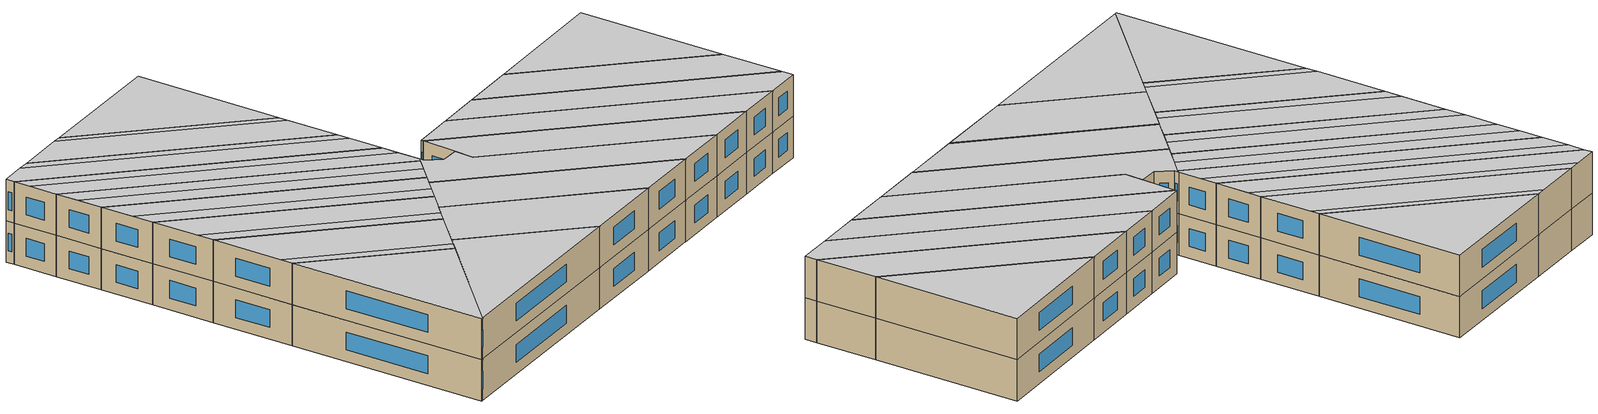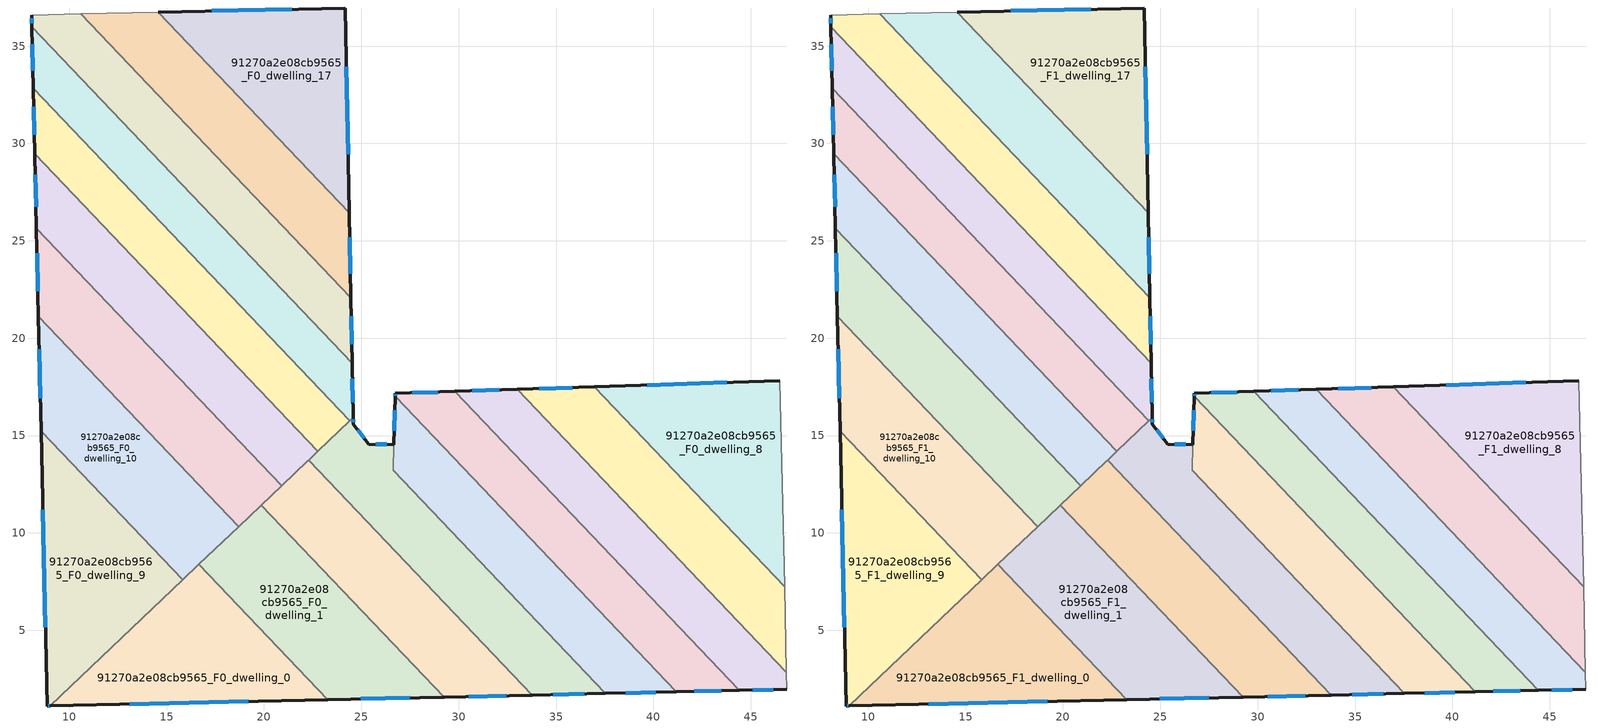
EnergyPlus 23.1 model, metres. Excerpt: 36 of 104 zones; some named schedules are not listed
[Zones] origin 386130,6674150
91270a2e08cb9565_F0_dwelling_0
 floor ground (EU_floor_Construction): 16.66,8.39 23.28,1.44 9.03,1.12 z0
 wall outside (EU_wall_Construction): 9.03,1.12 23.28,1.44 z0:3
 wall to 91270a2e08cb9565_F0_dwelling_1 (EU_wall_Construction): 23.28,1.44 16.66,8.39 z0:3
 wall to 91270a2e08cb9565_F0_dwelling_9 (EU_wall_Construction): 15.82,7.59 9.03,1.12 z0:3
 wall to 91270a2e08cb9565_F0_dwelling_10 (EU_wall_Construction): 16.66,8.39 15.82,7.59 z0:3
 window (EU_Window_Construction): 13.1,1.21 19.21,1.35 z0.86:2.14
91270a2e08cb9565_F0_dwelling_1
 floor ground (EU_floor_Construction): 19.86,11.43 29.25,1.57 29.18,1.57 23.28,1.44 16.66,8.39 19.83,11.4 z0
 wall outside (EU_wall_Construction): 23.28,1.44 29.18,1.57 29.25,1.57 z0:3
 wall to 91270a2e08cb9565_F0_dwelling_2 (EU_wall_Construction): 29.25,1.57 19.86,11.43 z0:3
 wall to 91270a2e08cb9565_F0_dwelling_10 (EU_wall_Construction): 18.7,10.33 16.66,8.39 z0:3
 wall to 91270a2e08cb9565_F0_dwelling_11 (EU_wall_Construction): 19.86,11.43 19.83,11.4 18.7,10.33 z0:3
 window (EU_Window_Construction): 24.96,1.47 27.49,1.53 z0.86:2.14
91270a2e08cb9565_F0_dwelling_10
 floor ground (EU_floor_Construction): 8.42,21.13 18.7,10.33 15.82,7.59 8.55,15.23 z0
 wall outside (EU_wall_Construction): 8.42,21.13 8.55,15.23 z0:3
 wall to 91270a2e08cb9565_F0_dwelling_11 (EU_wall_Construction): 18.7,10.33 8.42,21.13 z0:3
 wall to 91270a2e08cb9565_F0_dwelling_9 (EU_wall_Construction): 8.55,15.23 15.82,7.59 z0:3
 window (EU_Window_Construction): 8.46,19.44 8.52,16.91 z0.86:2.14
91270a2e08cb9565_F0_dwelling_11
 floor ground (EU_floor_Construction): 8.32,25.66 20.91,12.43 18.7,10.33 8.42,21.13 z0
 wall outside (EU_wall_Construction): 8.32,25.66 8.42,21.13 z0:3
 wall to 91270a2e08cb9565_F0_dwelling_12 (EU_wall_Construction): 20.91,12.43 8.32,25.66 z0:3
 wall to 91270a2e08cb9565_F0_dwelling_2 (EU_wall_Construction): 19.86,11.43 20.91,12.43 z0:3
 window (EU_Window_Construction): 8.35,24.36 8.39,22.42 z0.86:2.14
91270a2e08cb9565_F0_dwelling_12
 floor ground (EU_floor_Construction): 8.23,29.48 22.77,14.2 20.91,12.43 8.32,25.66 z0
 wall outside (EU_wall_Construction): 8.23,29.48 8.32,25.66 z0:3
 wall to 91270a2e08cb9565_F0_dwelling_13 (EU_wall_Construction): 22.77,14.2 8.23,29.48 z0:3
 wall to 91270a2e08cb9565_F0_dwelling_2 (EU_wall_Construction): 20.91,12.43 22.25,13.71 22.29,13.74 z0:3
 wall to 91270a2e08cb9565_F0_dwelling_3 (EU_wall_Construction): 22.29,13.74 22.77,14.2 z0:3
 window (EU_Window_Construction): 8.26,28.39 8.29,26.75 z0.86:2.14
91270a2e08cb9565_F0_dwelling_13
 floor ground (EU_floor_Construction): 8.16,32.84 24.41,15.76 22.77,14.2 8.23,29.48 z0
 wall outside (EU_wall_Construction): 8.16,32.84 8.23,29.48 z0:3
 wall to 91270a2e08cb9565_F0_dwelling_14 (EU_wall_Construction): 24.41,15.76 8.16,32.84 z0:3
 wall to 91270a2e08cb9565_F0_dwelling_3 (EU_wall_Construction): 22.77,14.2 24.41,15.76 z0:3
 window (EU_Window_Construction): 8.18,31.88 8.21,30.44 z0.86:2.14
91270a2e08cb9565_F0_dwelling_14
 floor ground (EU_floor_Construction): 8.09,35.99 24.53,18.72 24.58,15.92 24.41,15.76 8.16,32.84 z0
 wall outside (EU_wall_Construction): 8.09,35.99 8.16,32.84 / 24.58,15.92 24.53,18.72 z0:3
 wall to 91270a2e08cb9565_F0_dwelling_15 (EU_wall_Construction): 24.53,18.72 8.09,35.99 z0:3
 wall to 91270a2e08cb9565_F0_dwelling_3 (EU_wall_Construction): 24.41,15.76 24.58,15.92 z0:3
 window (EU_Window_Construction): 8.11,35.09 8.14,33.74 / 24.57,16.72 24.54,17.92 z0.86:2.14
91270a2e08cb9565_F0_dwelling_15
 floor ground (EU_floor_Construction): 10.59,36.65 24.46,22.08 24.53,18.72 8.09,35.99 8.07,36.6 z0
 wall outside (EU_wall_Construction): 24.53,18.72 24.46,22.08 / 8.07,36.6 8.09,35.99 z0:3
 wall adiabatic (EU_wall_Construction): 10.59,36.65 8.07,36.6 z0:3
 wall to 91270a2e08cb9565_F0_dwelling_16 (EU_wall_Construction): 24.46,22.08 10.59,36.65 z0:3
 window (EU_Window_Construction): 24.51,19.68 24.48,21.12 / 8.08,36.42 8.08,36.17 z0.86:2.14
91270a2e08cb9565_F0_dwelling_16
 floor ground (EU_floor_Construction): 14.57,36.74 24.38,26.43 24.46,22.08 10.59,36.65 z0
 wall outside (EU_wall_Construction): 24.46,22.08 24.38,26.43 z0:3
 wall to 91270a2e08cb9565_F0_dwelling_17 (EU_wall_Construction): 24.38,26.43 14.57,36.74 z0:3
 wall adiabatic (EU_wall_Construction): 14.57,36.74 10.59,36.65 z0:3
 window (EU_Window_Construction): 24.44,23.32 24.4,25.19 z0.86:2.14
91270a2e08cb9565_F0_dwelling_17
 floor ground (EU_floor_Construction): 24.18,36.96 24.38,26.43 14.57,36.74 z0
 wall outside (EU_wall_Construction): 24.38,26.43 24.18,36.96 14.57,36.74 z0:3
 window (EU_Window_Construction): 24.32,29.44 24.23,33.95 / 21.43,36.9 17.31,36.8 z0.86:2.14
91270a2e08cb9565_F0_dwelling_2
 floor ground (EU_floor_Construction): 22.29,13.74 33.78,1.67 33.71,1.67 29.25,1.57 19.86,11.43 22.25,13.71 z0
 wall outside (EU_wall_Construction): 29.25,1.57 33.71,1.67 33.78,1.67 z0:3
 wall to 91270a2e08cb9565_F0_dwelling_3 (EU_wall_Construction): 33.78,1.67 22.29,13.74 z0:3
 window (EU_Window_Construction): 30.52,1.6 32.43,1.64 z0.86:2.14
91270a2e08cb9565_F0_dwelling_3
 floor ground (EU_floor_Construction): 26.66,14.54 26.63,13.21 37.53,1.76 33.78,1.67 22.29,13.74 24.58,15.92 24.59,15.58 25.37,14.57 z0
 wall outside (EU_wall_Construction): 26.66,14.54 25.37,14.57 24.59,15.58 24.58,15.92 / 33.78,1.67 37.53,1.76 z0:3
 wall to 91270a2e08cb9565_F0_dwelling_4 (EU_wall_Construction): 37.53,1.76 26.63,13.21 26.66,14.54 z0:3
 window (EU_Window_Construction): 24.59,15.68 24.58,15.83 / 25.15,14.86 24.81,15.29 / 26.29,14.55 25.74,14.56 / 34.85,1.7 36.46,1.73 z0.86:2.14
91270a2e08cb9565_F0_dwelling_4
 floor ground (EU_floor_Construction): 26.73,17.01 41.17,1.84 37.53,1.76 26.63,13.21 z0
 wall outside (EU_wall_Construction): 37.53,1.76 41.17,1.84 / 26.73,17.01 26.66,14.54 z0:3
 wall to 91270a2e08cb9565_F0_dwelling_5 (EU_wall_Construction): 41.17,1.84 26.73,17.01 z0:3
 window (EU_Window_Construction): 38.57,1.78 40.13,1.82 / 26.71,16.3 26.68,15.24 z0.86:2.14
91270a2e08cb9565_F0_dwelling_5
 floor ground (EU_floor_Construction): 29.78,17.27 44.4,1.91 41.17,1.84 26.73,17.01 26.73,17.17 z0
 wall outside (EU_wall_Construction): 41.17,1.84 44.4,1.91 / 29.78,17.27 26.73,17.17 26.73,17.01 z0:3
 wall to 91270a2e08cb9565_F0_dwelling_6 (EU_wall_Construction): 44.4,1.91 29.78,17.27 z0:3
 window (EU_Window_Construction): 42.09,1.86 43.48,1.89 / 26.73,17.12 26.73,17.05 / 28.91,17.24 27.61,17.19 z0.86:2.14
91270a2e08cb9565_F0_dwelling_6
 floor ground (EU_floor_Construction): 33,17.37 46.83,2.84 46.85,1.97 44.4,1.91 29.78,17.27 z0
 wall outside (EU_wall_Construction): 44.4,1.91 46.85,1.97 / 33,17.37 29.78,17.27 z0:3
 wall to 91270a2e08cb9565_F0_dwelling_7 (EU_wall_Construction): 46.83,2.84 33,17.37 z0:3
 wall adiabatic (EU_wall_Construction): 46.85,1.97 46.83,2.84 z0:3
 window (EU_Window_Construction): 45.1,1.93 46.15,1.95 / 32.08,17.34 30.7,17.3 z0.86:2.14
91270a2e08cb9565_F0_dwelling_7
 floor ground (EU_floor_Construction): 36.95,17.5 46.73,7.23 46.83,2.84 33,17.37 z0
 wall outside (EU_wall_Construction): 36.95,17.5 33,17.37 z0:3
 wall to 91270a2e08cb9565_F0_dwelling_8 (EU_wall_Construction): 46.73,7.23 36.95,17.5 z0:3
 wall adiabatic (EU_wall_Construction): 46.83,2.84 46.73,7.23 z0:3
 window (EU_Window_Construction): 35.82,17.47 34.13,17.41 z0.86:2.14
91270a2e08cb9565_F0_dwelling_8
 floor ground (EU_floor_Construction): 46.49,17.82 46.73,7.23 36.95,17.5 z0
 wall outside (EU_wall_Construction): 46.49,17.82 36.95,17.5 z0:3
 wall adiabatic (EU_wall_Construction): 46.73,7.23 46.49,17.82 z0:3
 window (EU_Window_Construction): 43.77,17.73 39.68,17.59 z0.86:2.14
91270a2e08cb9565_F0_dwelling_9
 floor ground (EU_floor_Construction): 8.55,15.23 15.82,7.59 9.03,1.12 8.87,1.11 z0
 wall outside (EU_wall_Construction): 8.55,15.23 8.87,1.11 9.03,1.12 z0:3
 window (EU_Window_Construction): 8.92,1.11 8.98,1.12 / 8.64,11.19 8.78,5.15 z0.86:2.14
91270a2e08cb9565_F1_dwelling_0
 floor to 91270a2e08cb9565_F0_dwelling_0 (EU_floor_Construction): 16.66,8.39 23.28,1.44 9.03,1.12 z3
 wall outside (EU_wall_Construction): 9.03,1.12 23.28,1.44 z3:6
 wall to 91270a2e08cb9565_F1_dwelling_1 (EU_wall_Construction): 23.28,1.44 16.66,8.39 z3:6
 wall to 91270a2e08cb9565_F1_dwelling_9 (EU_wall_Construction): 15.82,7.59 9.03,1.12 z3:6
 wall to 91270a2e08cb9565_F1_dwelling_10 (EU_wall_Construction): 16.66,8.39 15.82,7.59 z3:6
 window (EU_Window_Construction): 13.1,1.21 19.21,1.35 z3.86:5.14
 ceiling to 91270a2e08cb9565_F2_dwelling_0 (EU_floor_Construction): 23.28,1.44 16.66,8.39 9.03,1.12 z6
91270a2e08cb9565_F1_dwelling_1
 floor to 91270a2e08cb9565_F0_dwelling_1 (EU_floor_Construction): 19.86,11.43 29.25,1.57 29.18,1.57 23.28,1.44 16.66,8.39 19.83,11.4 z3
 wall outside (EU_wall_Construction): 23.28,1.44 29.18,1.57 29.25,1.57 z3:6
 wall to 91270a2e08cb9565_F1_dwelling_2 (EU_wall_Construction): 29.25,1.57 19.86,11.43 z3:6
 wall to 91270a2e08cb9565_F1_dwelling_10 (EU_wall_Construction): 18.7,10.33 16.66,8.39 z3:6
 wall to 91270a2e08cb9565_F1_dwelling_11 (EU_wall_Construction): 19.86,11.43 19.83,11.4 18.7,10.33 z3:6
 window (EU_Window_Construction): 24.96,1.47 27.49,1.53 z3.86:5.14
 ceiling to 91270a2e08cb9565_F2_dwelling_1 (EU_floor_Construction): 29.18,1.57 19.83,11.4 16.66,8.39 23.28,1.44 z6
 ceiling to 91270a2e08cb9565_F2_dwelling_2 (EU_floor_Construction): 29.25,1.57 19.86,11.43 19.83,11.4 29.18,1.57 z6
91270a2e08cb9565_F1_dwelling_10
 floor to 91270a2e08cb9565_F0_dwelling_10 (EU_floor_Construction): 8.42,21.13 18.7,10.33 15.82,7.59 8.55,15.23 z3
 wall outside (EU_wall_Construction): 8.42,21.13 8.55,15.23 z3:6
 wall to 91270a2e08cb9565_F1_dwelling_11 (EU_wall_Construction): 18.7,10.33 8.42,21.13 z3:6
 wall to 91270a2e08cb9565_F1_dwelling_9 (EU_wall_Construction): 8.55,15.23 15.82,7.59 z3:6
 window (EU_Window_Construction): 8.46,19.44 8.52,16.91 z3.86:5.14
 ceiling to 91270a2e08cb9565_F2_dwelling_10 (EU_floor_Construction): 18.7,10.33 8.42,21.13 8.53,16.09 16.24,7.99 z6
 ceiling to 91270a2e08cb9565_F2_dwelling_9 (EU_floor_Construction): 16.24,7.99 8.53,16.09 8.55,15.23 15.82,7.59 z6
91270a2e08cb9565_F1_dwelling_11
 floor to 91270a2e08cb9565_F0_dwelling_11 (EU_floor_Construction): 8.32,25.66 20.91,12.43 18.7,10.33 8.42,21.13 z3
 wall outside (EU_wall_Construction): 8.32,25.66 8.42,21.13 z3:6
 wall to 91270a2e08cb9565_F1_dwelling_12 (EU_wall_Construction): 20.91,12.43 8.32,25.66 z3:6
 wall to 91270a2e08cb9565_F1_dwelling_2 (EU_wall_Construction): 19.86,11.43 20.91,12.43 z3:6
 window (EU_Window_Construction): 8.35,24.36 8.39,22.42 z3.86:5.14
 ceiling to 91270a2e08cb9565_F2_dwelling_11 (EU_floor_Construction): 20.91,12.43 8.32,25.66 8.39,22.35 19.3,10.89 z6
 ceiling to 91270a2e08cb9565_F2_dwelling_10 (EU_floor_Construction): 19.3,10.89 8.39,22.35 8.42,21.13 18.7,10.33 z6
91270a2e08cb9565_F1_dwelling_12
 floor to 91270a2e08cb9565_F0_dwelling_12 (EU_floor_Construction): 8.23,29.48 22.77,14.2 20.91,12.43 8.32,25.66 z3
 wall outside (EU_wall_Construction): 8.23,29.48 8.32,25.66 z3:6
 wall to 91270a2e08cb9565_F1_dwelling_13 (EU_wall_Construction): 22.77,14.2 8.23,29.48 z3:6
 wall to 91270a2e08cb9565_F1_dwelling_2 (EU_wall_Construction): 20.91,12.43 22.25,13.71 22.29,13.74 z3:6
 wall to 91270a2e08cb9565_F1_dwelling_3 (EU_wall_Construction): 22.29,13.74 22.77,14.2 z3:6
 window (EU_Window_Construction): 8.26,28.39 8.29,26.75 z3.86:5.14
 ceiling adiabatic (EU_roof_Construction): 22.77,14.2 8.23,29.48 8.29,27.16 21.64,13.12 z6
 ceiling to 91270a2e08cb9565_F2_dwelling_11 (EU_floor_Construction): 21.64,13.12 8.29,27.16 8.32,25.66 20.91,12.43 z6
91270a2e08cb9565_F1_dwelling_13
 floor to 91270a2e08cb9565_F0_dwelling_13 (EU_floor_Construction): 8.16,32.84 24.41,15.76 22.77,14.2 8.23,29.48 z3
 wall outside (EU_wall_Construction): 8.16,32.84 8.23,29.48 z3:6
 wall to 91270a2e08cb9565_F1_dwelling_14 (EU_wall_Construction): 24.41,15.76 8.16,32.84 z3:6
 wall to 91270a2e08cb9565_F1_dwelling_3 (EU_wall_Construction): 22.77,14.2 24.41,15.76 z3:6
 window (EU_Window_Construction): 8.18,31.88 8.21,30.44 z3.86:5.14
 ceiling to 91270a2e08cb9565_F2_dwelling_13 (EU_floor_Construction): 24.41,15.76 8.16,32.84 8.19,31.21 23.61,15 z6
 ceiling to 91270a2e08cb9565_F2_dwelling_12 (EU_floor_Construction): 23.61,15 8.19,31.21 8.23,29.48 22.77,14.2 z6
91270a2e08cb9565_F1_dwelling_14
 floor to 91270a2e08cb9565_F0_dwelling_14 (EU_floor_Construction): 8.09,35.99 24.53,18.72 24.58,15.92 24.41,15.76 8.16,32.84 z3
 wall outside (EU_wall_Construction): 8.09,35.99 8.16,32.84 / 24.58,15.92 24.53,18.72 z3:6
 wall to 91270a2e08cb9565_F1_dwelling_15 (EU_wall_Construction): 24.53,18.72 8.09,35.99 z3:6
 wall to 91270a2e08cb9565_F1_dwelling_3 (EU_wall_Construction): 24.41,15.76 24.58,15.92 z3:6
 window (EU_Window_Construction): 8.11,35.09 8.14,33.74 / 24.57,16.72 24.54,17.92 z3.86:5.14
 ceiling to 91270a2e08cb9565_F2_dwelling_14 (EU_floor_Construction): 24.55,17.54 24.53,18.72 8.09,35.99 8.11,34.81 z6
 ceiling to 91270a2e08cb9565_F2_dwelling_13 (EU_floor_Construction): 24.58,15.92 24.55,17.54 8.11,34.81 8.16,32.84 24.41,15.76 z6
91270a2e08cb9565_F1_dwelling_15
 floor to 91270a2e08cb9565_F0_dwelling_15 (EU_floor_Construction): 10.59,36.65 24.46,22.08 24.53,18.72 8.09,35.99 8.07,36.6 z3
 wall outside (EU_wall_Construction): 24.53,18.72 24.46,22.08 / 8.07,36.6 8.09,35.99 z3:6
 wall adiabatic (EU_wall_Construction): 10.59,36.65 8.07,36.6 z3:6
 wall to 91270a2e08cb9565_F1_dwelling_16 (EU_wall_Construction): 24.46,22.08 10.59,36.65 z3:6
 window (EU_Window_Construction): 24.51,19.68 24.48,21.12 / 8.08,36.42 8.08,36.17 z3.86:5.14
 ceiling to 91270a2e08cb9565_F2_dwelling_14 (EU_floor_Construction): 24.53,18.72 24.48,21.17 9.76,36.63 8.07,36.6 8.09,35.99 z6
 ceiling to 91270a2e08cb9565_F2_dwelling_15 (EU_floor_Construction): 24.48,21.17 24.46,22.08 10.59,36.65 9.76,36.63 z6
91270a2e08cb9565_F1_dwelling_16
 floor to 91270a2e08cb9565_F0_dwelling_16 (EU_floor_Construction): 14.57,36.74 24.38,26.43 24.46,22.08 10.59,36.65 z3
 wall outside (EU_wall_Construction): 24.46,22.08 24.38,26.43 z3:6
 wall to 91270a2e08cb9565_F1_dwelling_17 (EU_wall_Construction): 24.38,26.43 14.57,36.74 z3:6
 wall adiabatic (EU_wall_Construction): 14.57,36.74 10.59,36.65 z3:6
 window (EU_Window_Construction): 24.44,23.32 24.4,25.19 z3.86:5.14
 ceiling to 91270a2e08cb9565_F2_dwelling_16 (EU_floor_Construction): 24.39,25.8 24.38,26.43 14.57,36.74 13.99,36.73 z6
 ceiling to 91270a2e08cb9565_F2_dwelling_15 (EU_floor_Construction): 24.46,22.08 24.39,25.8 13.99,36.73 10.59,36.65 z6
91270a2e08cb9565_F1_dwelling_17
 floor to 91270a2e08cb9565_F0_dwelling_17 (EU_floor_Construction): 24.18,36.96 24.38,26.43 14.57,36.74 z3
 wall outside (EU_wall_Construction): 24.38,26.43 24.18,36.96 14.57,36.74 z3:6
 window (EU_Window_Construction): 24.32,29.44 24.23,33.95 / 21.43,36.9 17.31,36.8 z3.86:5.14
 ceiling to 91270a2e08cb9565_F2_dwelling_16 (EU_floor_Construction): 24.38,26.43 24.18,36.96 14.57,36.74 z6
91270a2e08cb9565_F1_dwelling_2
 floor to 91270a2e08cb9565_F0_dwelling_2 (EU_floor_Construction): 22.29,13.74 33.78,1.67 33.71,1.67 29.25,1.57 19.86,11.43 22.25,13.71 z3
 wall outside (EU_wall_Construction): 29.25,1.57 33.71,1.67 33.78,1.67 z3:6
 wall to 91270a2e08cb9565_F1_dwelling_3 (EU_wall_Construction): 33.78,1.67 22.29,13.74 z3:6
 window (EU_Window_Construction): 30.52,1.6 32.43,1.64 z3.86:5.14
 ceiling to 91270a2e08cb9565_F2_dwelling_2 (EU_floor_Construction): 33.71,1.67 22.25,13.71 19.86,11.43 29.25,1.57 z6
 ceiling to 91270a2e08cb9565_F2_dwelling_3 (EU_floor_Construction): 33.78,1.67 22.29,13.74 22.25,13.71 33.71,1.67 z6
91270a2e08cb9565_F1_dwelling_3
 floor to 91270a2e08cb9565_F0_dwelling_3 (EU_floor_Construction): 26.66,14.54 26.63,13.21 37.53,1.76 33.78,1.67 22.29,13.74 24.58,15.92 24.59,15.58 25.37,14.57 z3
 wall outside (EU_wall_Construction): 26.66,14.54 25.37,14.57 24.59,15.58 24.58,15.92 / 33.78,1.67 37.53,1.76 z3:6
 wall to 91270a2e08cb9565_F1_dwelling_4 (EU_wall_Construction): 37.53,1.76 26.63,13.21 26.66,14.54 z3:6
 window (EU_Window_Construction): 24.59,15.68 24.58,15.83 / 25.15,14.86 24.81,15.29 / 26.29,14.55 25.74,14.56 / 34.85,1.7 36.46,1.73 z3.86:5.14
 ceiling to 91270a2e08cb9565_F2_dwelling_3 (EU_floor_Construction): 37.53,1.76 26.63,13.21 26.66,14.54 25.37,14.57 24.59,15.58 24.58,15.92 22.29,13.74 33.78,1.67 z6
91270a2e08cb9565_F1_dwelling_4
 floor to 91270a2e08cb9565_F0_dwelling_4 (EU_floor_Construction): 26.73,17.01 41.17,1.84 37.53,1.76 26.63,13.21 z3
 wall outside (EU_wall_Construction): 37.53,1.76 41.17,1.84 / 26.73,17.01 26.66,14.54 z3:6
 wall to 91270a2e08cb9565_F1_dwelling_5 (EU_wall_Construction): 41.17,1.84 26.73,17.01 z3:6
 window (EU_Window_Construction): 38.57,1.78 40.13,1.82 / 26.71,16.3 26.68,15.24 z3.86:5.14
 ceiling to 91270a2e08cb9565_F2_dwelling_4 (EU_floor_Construction): 41.17,1.84 26.73,17.01 26.63,13.21 37.53,1.76 z6
91270a2e08cb9565_F1_dwelling_5
 floor to 91270a2e08cb9565_F0_dwelling_5 (EU_floor_Construction): 29.78,17.27 44.4,1.91 41.17,1.84 26.73,17.01 26.73,17.17 z3
 wall outside (EU_wall_Construction): 41.17,1.84 44.4,1.91 / 29.78,17.27 26.73,17.17 26.73,17.01 z3:6
 wall to 91270a2e08cb9565_F1_dwelling_6 (EU_wall_Construction): 44.4,1.91 29.78,17.27 z3:6
 window (EU_Window_Construction): 42.09,1.86 43.48,1.89 / 26.73,17.12 26.73,17.05 / 28.91,17.24 27.61,17.19 z3.86:5.14
 ceiling to 91270a2e08cb9565_F2_dwelling_5 (EU_floor_Construction): 44.4,1.91 29.78,17.27 26.73,17.17 26.73,17.01 41.17,1.84 z6
91270a2e08cb9565_F1_dwelling_6
 floor to 91270a2e08cb9565_F0_dwelling_6 (EU_floor_Construction): 33,17.37 46.83,2.84 46.85,1.97 44.4,1.91 29.78,17.27 z3
 wall outside (EU_wall_Construction): 44.4,1.91 46.85,1.97 / 33,17.37 29.78,17.27 z3:6
 wall to 91270a2e08cb9565_F1_dwelling_7 (EU_wall_Construction): 46.83,2.84 33,17.37 z3:6
 wall adiabatic (EU_wall_Construction): 46.85,1.97 46.83,2.84 z3:6
 window (EU_Window_Construction): 45.1,1.93 46.15,1.95 / 32.08,17.34 30.7,17.3 z3.86:5.14
 ceiling to 91270a2e08cb9565_F2_dwelling_6 (EU_floor_Construction): 46.85,1.97 46.83,2.84 33,17.37 29.78,17.27 44.4,1.91 z6
91270a2e08cb9565_F1_dwelling_7
 floor to 91270a2e08cb9565_F0_dwelling_7 (EU_floor_Construction): 36.95,17.5 46.73,7.23 46.83,2.84 33,17.37 z3
 wall outside (EU_wall_Construction): 36.95,17.5 33,17.37 z3:6
 wall to 91270a2e08cb9565_F1_dwelling_8 (EU_wall_Construction): 46.73,7.23 36.95,17.5 z3:6
 wall adiabatic (EU_wall_Construction): 46.83,2.84 46.73,7.23 z3:6
 window (EU_Window_Construction): 35.82,17.47 34.13,17.41 z3.86:5.14
 ceiling to 91270a2e08cb9565_F2_dwelling_7 (EU_floor_Construction): 46.83,2.84 46.73,7.23 36.95,17.5 33,17.37 z6
91270a2e08cb9565_F1_dwelling_8
 floor to 91270a2e08cb9565_F0_dwelling_8 (EU_floor_Construction): 46.49,17.82 46.73,7.23 36.95,17.5 z3
 wall outside (EU_wall_Construction): 46.49,17.82 36.95,17.5 z3:6
 wall adiabatic (EU_wall_Construction): 46.73,7.23 46.49,17.82 z3:6
 window (EU_Window_Construction): 43.77,17.73 39.68,17.59 z3.86:5.14
 ceiling to 91270a2e08cb9565_F2_dwelling_8 (EU_floor_Construction): 46.73,7.23 46.49,17.82 36.95,17.5 z6
91270a2e08cb9565_F1_dwelling_9
 floor to 91270a2e08cb9565_F0_dwelling_9 (EU_floor_Construction): 8.55,15.23 15.82,7.59 9.03,1.12 8.87,1.11 z3
 wall outside (EU_wall_Construction): 8.55,15.23 8.87,1.11 9.03,1.12 z3:6
 window (EU_Window_Construction): 8.92,1.11 8.98,1.12 / 8.64,11.19 8.78,5.15 z3.86:5.14
 ceiling to 91270a2e08cb9565_F2_dwelling_9 (EU_floor_Construction): 15.82,7.59 8.55,15.23 8.87,1.11 9.03,1.12 z6
[Building]
EU S2 Campaign: North Axis=0; Terrain=City; Solar Distribution=FullExterior
[Site:Location]
Helsinki-Vantaa.AP: Latitude=60.317; Longitude=24.963; Time Zone=2; Elevation=54.6
[SizingPeriod:WeatherFileDays]
AnnualSizingPeriod: Begin Month=1; Begin Day of Month=1; End Month=12; End Day of Month=31; Day of Week for Start Day=Monday; Use Weather File Daylight Saving Period=No; Use Weather File Rain and Snow Indicators=No
[MATERIAL]
EU_InternalMass_Material: Roughness=MediumRough; Thickness=0.1; Conductivity=1; Density=1800; Specific Heat=900; Thermal Absorptance=0.9; Solar Absorptance=0.7; Visible Absorptance=0.7
[MATERIAL:NOMASS] Roughness=MediumRough; Thermal Absorptance=0.9; Solar Absorptance=0.7; Visible Absorptance=0.7
Name | Thermal Resistance
EU_wall_NoMass | 1.10183
EU_roof_NoMass; EU_floor_NoMass | 1.70606
[WINDOWMATERIAL:SIMPLEGLAZINGSYSTEM]
EU_Window_SimpleGlazing: UFactor=3.11035; Solar Heat Gain Coefficient=0.8; Visible Transmittance=0.8
[CONSTRUCTION]
EU_wall_Construction: EU_wall_NoMass
EU_roof_Construction: EU_roof_NoMass
EU_floor_Construction: EU_floor_NoMass
EU_Window_Construction: EU_Window_SimpleGlazing
EU_InternalMass_Construction: EU_InternalMass_Material
[ZONE] Type=1; Multiplier=1; Ceiling Height=autocalculate; Floor Area=autocalculate; Part of Total Floor Area=Yes
Name | Volume
91270a2e08cb9565_F0_dwelling_0; 91270a2e08cb9565_F1_dwelling_0 | 151.742
91270a2e08cb9565_F0_dwelling_1; 91270a2e08cb9565_F1_dwelling_1 | 153.727
91270a2e08cb9565_F0_dwelling_10; 91270a2e08cb9565_F1_dwelling_10 | 151.72
91270a2e08cb9565_F0_dwelling_11; 91270a2e08cb9565_F1_dwelling_11 | 151.725
91270a2e08cb9565_F0_dwelling_12; 91270a2e08cb9565_F1_dwelling_12 | 151.731
91270a2e08cb9565_F0_dwelling_13; 91270a2e08cb9565_F1_dwelling_13; 91270a2e08cb9565_F0_dwelling_8; 91270a2e08cb9565_F1_dwelling_8 | 151.748
91270a2e08cb9565_F0_dwelling_14; 91270a2e08cb9565_F1_dwelling_14 | 151.69
91270a2e08cb9565_F0_dwelling_15; 91270a2e08cb9565_F1_dwelling_15 | 151.756
91270a2e08cb9565_F0_dwelling_16; 91270a2e08cb9565_F1_dwelling_16 | 151.71
91270a2e08cb9565_F0_dwelling_17; 91270a2e08cb9565_F1_dwelling_17; 91270a2e08cb9565_F0_dwelling_5; 91270a2e08cb9565_F1_dwelling_5 | 151.723
91270a2e08cb9565_F0_dwelling_2; 91270a2e08cb9565_F1_dwelling_2 | 152.195
91270a2e08cb9565_F0_dwelling_3; 91270a2e08cb9565_F1_dwelling_3 | 152.484
91270a2e08cb9565_F0_dwelling_4; 91270a2e08cb9565_F1_dwelling_4 | 148.509
91270a2e08cb9565_F0_dwelling_6; 91270a2e08cb9565_F1_dwelling_6 | 151.737
91270a2e08cb9565_F0_dwelling_7; 91270a2e08cb9565_F1_dwelling_7 | 151.701
91270a2e08cb9565_F0_dwelling_9; 91270a2e08cb9565_F1_dwelling_9 | 151.734
[INTERNALMASS] Construction=EU_InternalMass_Construction
Name | Zone or ZoneList | Surface Area
91270a2e08cb9565_F0_dwelling_0_EU_InternalMass | 91270a2e08cb9565_F0_dwelling_0 | 50.5805
91270a2e08cb9565_F0_dwelling_1_EU_InternalMass | 91270a2e08cb9565_F0_dwelling_1 | 51.2514
91270a2e08cb9565_F0_dwelling_2_EU_InternalMass | 91270a2e08cb9565_F0_dwelling_2 | 50.7334
91270a2e08cb9565_F0_dwelling_3_EU_InternalMass | 91270a2e08cb9565_F0_dwelling_3 | 50.8176
91270a2e08cb9565_F0_dwelling_4_EU_InternalMass | 91270a2e08cb9565_F0_dwelling_4 | 49.5079
91270a2e08cb9565_F0_dwelling_5_EU_InternalMass | 91270a2e08cb9565_F0_dwelling_5 | 50.5745
91270a2e08cb9565_F0_dwelling_6_EU_InternalMass | 91270a2e08cb9565_F0_dwelling_6 | 50.579
91270a2e08cb9565_F0_dwelling_7_EU_InternalMass | 91270a2e08cb9565_F0_dwelling_7 | 50.5673
91270a2e08cb9565_F0_dwelling_8_EU_InternalMass | 91270a2e08cb9565_F0_dwelling_8 | 50.5824
91270a2e08cb9565_F0_dwelling_9_EU_InternalMass | 91270a2e08cb9565_F0_dwelling_9 | 50.5778
91270a2e08cb9565_F0_dwelling_10_EU_InternalMass | 91270a2e08cb9565_F0_dwelling_10 | 50.5734
91270a2e08cb9565_F0_dwelling_11_EU_InternalMass | 91270a2e08cb9565_F0_dwelling_11 | 50.5746
91270a2e08cb9565_F0_dwelling_12_EU_InternalMass | 91270a2e08cb9565_F0_dwelling_12 | 50.5772
91270a2e08cb9565_F0_dwelling_13_EU_InternalMass | 91270a2e08cb9565_F0_dwelling_13 | 50.5825
91270a2e08cb9565_F0_dwelling_14_EU_InternalMass | 91270a2e08cb9565_F0_dwelling_14 | 50.5636
91270a2e08cb9565_F0_dwelling_15_EU_InternalMass | 91270a2e08cb9565_F0_dwelling_15 | 50.5854
91270a2e08cb9565_F0_dwelling_16_EU_InternalMass | 91270a2e08cb9565_F0_dwelling_16 | 50.5703
91270a2e08cb9565_F0_dwelling_17_EU_InternalMass | 91270a2e08cb9565_F0_dwelling_17 | 50.5743
91270a2e08cb9565_F1_dwelling_0_EU_InternalMass | 91270a2e08cb9565_F1_dwelling_0 | 50.5805
91270a2e08cb9565_F1_dwelling_1_EU_InternalMass | 91270a2e08cb9565_F1_dwelling_1 | 51.2514
91270a2e08cb9565_F1_dwelling_2_EU_InternalMass | 91270a2e08cb9565_F1_dwelling_2 | 50.7334
91270a2e08cb9565_F1_dwelling_3_EU_InternalMass | 91270a2e08cb9565_F1_dwelling_3 | 50.8176
91270a2e08cb9565_F1_dwelling_4_EU_InternalMass | 91270a2e08cb9565_F1_dwelling_4 | 49.5079
91270a2e08cb9565_F1_dwelling_5_EU_InternalMass | 91270a2e08cb9565_F1_dwelling_5 | 50.5745
91270a2e08cb9565_F1_dwelling_6_EU_InternalMass | 91270a2e08cb9565_F1_dwelling_6 | 50.579
91270a2e08cb9565_F1_dwelling_7_EU_InternalMass | 91270a2e08cb9565_F1_dwelling_7 | 50.5673
91270a2e08cb9565_F1_dwelling_8_EU_InternalMass | 91270a2e08cb9565_F1_dwelling_8 | 50.5824
91270a2e08cb9565_F1_dwelling_9_EU_InternalMass | 91270a2e08cb9565_F1_dwelling_9 | 50.5778
91270a2e08cb9565_F1_dwelling_10_EU_InternalMass | 91270a2e08cb9565_F1_dwelling_10 | 50.5734
91270a2e08cb9565_F1_dwelling_11_EU_InternalMass | 91270a2e08cb9565_F1_dwelling_11 | 50.5746
91270a2e08cb9565_F1_dwelling_12_EU_InternalMass | 91270a2e08cb9565_F1_dwelling_12 | 50.5772
91270a2e08cb9565_F1_dwelling_13_EU_InternalMass | 91270a2e08cb9565_F1_dwelling_13 | 50.5825
91270a2e08cb9565_F1_dwelling_14_EU_InternalMass | 91270a2e08cb9565_F1_dwelling_14 | 50.5636
91270a2e08cb9565_F1_dwelling_15_EU_InternalMass | 91270a2e08cb9565_F1_dwelling_15 | 50.5854
91270a2e08cb9565_F1_dwelling_16_EU_InternalMass | 91270a2e08cb9565_F1_dwelling_16 | 50.5703
91270a2e08cb9565_F1_dwelling_17_EU_InternalMass | 91270a2e08cb9565_F1_dwelling_17 | 50.5743
[OTHEREQUIPMENT] Fuel Type=Electricity; Design Level Calculation Method=Watts/Area; Power per Zone Floor Area=1; Fraction Latent=0; Fraction Radiant=0; Fraction Lost=0; Carbon Dioxide Generation Rate=0; EndUse Subcategory=EU_Step8_InternalGains
Name | Zone or ZoneList or Space or SpaceList | Schedule
EU_Step8_InternalGain_91270a2e08cb9565_F0_dwelling_0_f000 | 91270a2e08cb9565_F0_dwelling_0 | EU_Step8_GainSchedule_91270a2e08cb9565_F0_dwelling_0_f000
EU_Step8_InternalGain_91270a2e08cb9565_F0_dwelling_1_f000 | 91270a2e08cb9565_F0_dwelling_1 | EU_Step8_GainSchedule_91270a2e08cb9565_F0_dwelling_1_f000
EU_Step8_InternalGain_91270a2e08cb9565_F0_dwelling_2_f000 | 91270a2e08cb9565_F0_dwelling_2 | EU_Step8_GainSchedule_91270a2e08cb9565_F0_dwelling_2_f000
EU_Step8_InternalGain_91270a2e08cb9565_F0_dwelling_3_f000 | 91270a2e08cb9565_F0_dwelling_3 | EU_Step8_GainSchedule_91270a2e08cb9565_F0_dwelling_3_f000
EU_Step8_InternalGain_91270a2e08cb9565_F0_dwelling_4_f000 | 91270a2e08cb9565_F0_dwelling_4 | EU_Step8_GainSchedule_91270a2e08cb9565_F0_dwelling_4_f000
EU_Step8_InternalGain_91270a2e08cb9565_F0_dwelling_5_f000 | 91270a2e08cb9565_F0_dwelling_5 | EU_Step8_GainSchedule_91270a2e08cb9565_F0_dwelling_5_f000
EU_Step8_InternalGain_91270a2e08cb9565_F0_dwelling_6_f000 | 91270a2e08cb9565_F0_dwelling_6 | EU_Step8_GainSchedule_91270a2e08cb9565_F0_dwelling_6_f000
EU_Step8_InternalGain_91270a2e08cb9565_F0_dwelling_7_f000 | 91270a2e08cb9565_F0_dwelling_7 | EU_Step8_GainSchedule_91270a2e08cb9565_F0_dwelling_7_f000
EU_Step8_InternalGain_91270a2e08cb9565_F0_dwelling_8_f000 | 91270a2e08cb9565_F0_dwelling_8 | EU_Step8_GainSchedule_91270a2e08cb9565_F0_dwelling_8_f000
EU_Step8_InternalGain_91270a2e08cb9565_F0_dwelling_9_f000 | 91270a2e08cb9565_F0_dwelling_9 | EU_Step8_GainSchedule_91270a2e08cb9565_F0_dwelling_9_f000
EU_Step8_InternalGain_91270a2e08cb9565_F0_dwelling_10_f000 | 91270a2e08cb9565_F0_dwelling_10 | EU_Step8_GainSchedule_91270a2e08cb9565_F0_dwelling_10_f000
EU_Step8_InternalGain_91270a2e08cb9565_F0_dwelling_11_f000 | 91270a2e08cb9565_F0_dwelling_11 | EU_Step8_GainSchedule_91270a2e08cb9565_F0_dwelling_11_f000
EU_Step8_InternalGain_91270a2e08cb9565_F0_dwelling_12_f000 | 91270a2e08cb9565_F0_dwelling_12 | EU_Step8_GainSchedule_91270a2e08cb9565_F0_dwelling_12_f000
EU_Step8_InternalGain_91270a2e08cb9565_F0_dwelling_13_f000 | 91270a2e08cb9565_F0_dwelling_13 | EU_Step8_GainSchedule_91270a2e08cb9565_F0_dwelling_13_f000
EU_Step8_InternalGain_91270a2e08cb9565_F0_dwelling_14_f000 | 91270a2e08cb9565_F0_dwelling_14 | EU_Step8_GainSchedule_91270a2e08cb9565_F0_dwelling_14_f000
EU_Step8_InternalGain_91270a2e08cb9565_F0_dwelling_15_f000 | 91270a2e08cb9565_F0_dwelling_15 | EU_Step8_GainSchedule_91270a2e08cb9565_F0_dwelling_15_f000
EU_Step8_InternalGain_91270a2e08cb9565_F0_dwelling_16_f000 | 91270a2e08cb9565_F0_dwelling_16 | EU_Step8_GainSchedule_91270a2e08cb9565_F0_dwelling_16_f000
EU_Step8_InternalGain_91270a2e08cb9565_F0_dwelling_17_f000 | 91270a2e08cb9565_F0_dwelling_17 | EU_Step8_GainSchedule_91270a2e08cb9565_F0_dwelling_17_f000
EU_Step8_InternalGain_91270a2e08cb9565_F1_dwelling_0_f000 | 91270a2e08cb9565_F1_dwelling_0 | EU_Step8_GainSchedule_91270a2e08cb9565_F1_dwelling_0_f000
EU_Step8_InternalGain_91270a2e08cb9565_F1_dwelling_1_f000 | 91270a2e08cb9565_F1_dwelling_1 | EU_Step8_GainSchedule_91270a2e08cb9565_F1_dwelling_1_f000
EU_Step8_InternalGain_91270a2e08cb9565_F1_dwelling_2_f000 | 91270a2e08cb9565_F1_dwelling_2 | EU_Step8_GainSchedule_91270a2e08cb9565_F1_dwelling_2_f000
EU_Step8_InternalGain_91270a2e08cb9565_F1_dwelling_3_f000 | 91270a2e08cb9565_F1_dwelling_3 | EU_Step8_GainSchedule_91270a2e08cb9565_F1_dwelling_3_f000
EU_Step8_InternalGain_91270a2e08cb9565_F1_dwelling_4_f000 | 91270a2e08cb9565_F1_dwelling_4 | EU_Step8_GainSchedule_91270a2e08cb9565_F1_dwelling_4_f000
EU_Step8_InternalGain_91270a2e08cb9565_F1_dwelling_5_f000 | 91270a2e08cb9565_F1_dwelling_5 | EU_Step8_GainSchedule_91270a2e08cb9565_F1_dwelling_5_f000
EU_Step8_InternalGain_91270a2e08cb9565_F1_dwelling_6_f000 | 91270a2e08cb9565_F1_dwelling_6 | EU_Step8_GainSchedule_91270a2e08cb9565_F1_dwelling_6_f000
EU_Step8_InternalGain_91270a2e08cb9565_F1_dwelling_7_f000 | 91270a2e08cb9565_F1_dwelling_7 | EU_Step8_GainSchedule_91270a2e08cb9565_F1_dwelling_7_f000
EU_Step8_InternalGain_91270a2e08cb9565_F1_dwelling_8_f000 | 91270a2e08cb9565_F1_dwelling_8 | EU_Step8_GainSchedule_91270a2e08cb9565_F1_dwelling_8_f000
EU_Step8_InternalGain_91270a2e08cb9565_F1_dwelling_9_f000 | 91270a2e08cb9565_F1_dwelling_9 | EU_Step8_GainSchedule_91270a2e08cb9565_F1_dwelling_9_f000
EU_Step8_InternalGain_91270a2e08cb9565_F1_dwelling_10_f000 | 91270a2e08cb9565_F1_dwelling_10 | EU_Step8_GainSchedule_91270a2e08cb9565_F1_dwelling_10_f000
EU_Step8_InternalGain_91270a2e08cb9565_F1_dwelling_11_f000 | 91270a2e08cb9565_F1_dwelling_11 | EU_Step8_GainSchedule_91270a2e08cb9565_F1_dwelling_11_f000
EU_Step8_InternalGain_91270a2e08cb9565_F1_dwelling_12_f000 | 91270a2e08cb9565_F1_dwelling_12 | EU_Step8_GainSchedule_91270a2e08cb9565_F1_dwelling_12_f000
EU_Step8_InternalGain_91270a2e08cb9565_F1_dwelling_13_f000 | 91270a2e08cb9565_F1_dwelling_13 | EU_Step8_GainSchedule_91270a2e08cb9565_F1_dwelling_13_f000
EU_Step8_InternalGain_91270a2e08cb9565_F1_dwelling_14_f000 | 91270a2e08cb9565_F1_dwelling_14 | EU_Step8_GainSchedule_91270a2e08cb9565_F1_dwelling_14_f000
EU_Step8_InternalGain_91270a2e08cb9565_F1_dwelling_15_f000 | 91270a2e08cb9565_F1_dwelling_15 | EU_Step8_GainSchedule_91270a2e08cb9565_F1_dwelling_15_f000
EU_Step8_InternalGain_91270a2e08cb9565_F1_dwelling_16_f000 | 91270a2e08cb9565_F1_dwelling_16 | EU_Step8_GainSchedule_91270a2e08cb9565_F1_dwelling_16_f000
EU_Step8_InternalGain_91270a2e08cb9565_F1_dwelling_17_f000 | 91270a2e08cb9565_F1_dwelling_17 | EU_Step8_GainSchedule_91270a2e08cb9565_F1_dwelling_17_f000
[ZONEVENTILATION:DESIGNFLOWRATE] Schedule=EU_AlwaysOn; Design Flow Rate Calculation Method=AirChanges/Hour; Air Changes per Hour=0.756316; Ventilation Type=Natural; Fan Pressure Rise=0; Fan Total Efficiency=1; Constant Term Coefficient=1; Temperature Term Coefficient=0; Velocity Term Coefficient=0; Velocity Squared Term Coefficient=0; Minimum Indoor Temperature=-100; Maximum Indoor Temperature=100; Delta Temperature=-100; Minimum Outdoor Temperature=-100; Maximum Outdoor Temperature=100; Maximum Wind Speed=40
Name | Zone or ZoneList or Space or SpaceList
EU_ConstantAir_91270a2e08cb9565_F0_dwelling_0 | 91270a2e08cb9565_F0_dwelling_0
EU_ConstantAir_91270a2e08cb9565_F0_dwelling_1 | 91270a2e08cb9565_F0_dwelling_1
EU_ConstantAir_91270a2e08cb9565_F0_dwelling_2 | 91270a2e08cb9565_F0_dwelling_2
EU_ConstantAir_91270a2e08cb9565_F0_dwelling_3 | 91270a2e08cb9565_F0_dwelling_3
EU_ConstantAir_91270a2e08cb9565_F0_dwelling_4 | 91270a2e08cb9565_F0_dwelling_4
EU_ConstantAir_91270a2e08cb9565_F0_dwelling_5 | 91270a2e08cb9565_F0_dwelling_5
EU_ConstantAir_91270a2e08cb9565_F0_dwelling_6 | 91270a2e08cb9565_F0_dwelling_6
EU_ConstantAir_91270a2e08cb9565_F0_dwelling_7 | 91270a2e08cb9565_F0_dwelling_7
EU_ConstantAir_91270a2e08cb9565_F0_dwelling_8 | 91270a2e08cb9565_F0_dwelling_8
EU_ConstantAir_91270a2e08cb9565_F0_dwelling_9 | 91270a2e08cb9565_F0_dwelling_9
EU_ConstantAir_91270a2e08cb9565_F0_dwelling_10 | 91270a2e08cb9565_F0_dwelling_10
EU_ConstantAir_91270a2e08cb9565_F0_dwelling_11 | 91270a2e08cb9565_F0_dwelling_11
EU_ConstantAir_91270a2e08cb9565_F0_dwelling_12 | 91270a2e08cb9565_F0_dwelling_12
EU_ConstantAir_91270a2e08cb9565_F0_dwelling_13 | 91270a2e08cb9565_F0_dwelling_13
EU_ConstantAir_91270a2e08cb9565_F0_dwelling_14 | 91270a2e08cb9565_F0_dwelling_14
EU_ConstantAir_91270a2e08cb9565_F0_dwelling_15 | 91270a2e08cb9565_F0_dwelling_15
EU_ConstantAir_91270a2e08cb9565_F0_dwelling_16 | 91270a2e08cb9565_F0_dwelling_16
EU_ConstantAir_91270a2e08cb9565_F0_dwelling_17 | 91270a2e08cb9565_F0_dwelling_17
EU_ConstantAir_91270a2e08cb9565_F1_dwelling_0 | 91270a2e08cb9565_F1_dwelling_0
EU_ConstantAir_91270a2e08cb9565_F1_dwelling_1 | 91270a2e08cb9565_F1_dwelling_1
EU_ConstantAir_91270a2e08cb9565_F1_dwelling_2 | 91270a2e08cb9565_F1_dwelling_2
EU_ConstantAir_91270a2e08cb9565_F1_dwelling_3 | 91270a2e08cb9565_F1_dwelling_3
EU_ConstantAir_91270a2e08cb9565_F1_dwelling_4 | 91270a2e08cb9565_F1_dwelling_4
EU_ConstantAir_91270a2e08cb9565_F1_dwelling_5 | 91270a2e08cb9565_F1_dwelling_5
EU_ConstantAir_91270a2e08cb9565_F1_dwelling_6 | 91270a2e08cb9565_F1_dwelling_6
EU_ConstantAir_91270a2e08cb9565_F1_dwelling_7 | 91270a2e08cb9565_F1_dwelling_7
EU_ConstantAir_91270a2e08cb9565_F1_dwelling_8 | 91270a2e08cb9565_F1_dwelling_8
EU_ConstantAir_91270a2e08cb9565_F1_dwelling_9 | 91270a2e08cb9565_F1_dwelling_9
EU_ConstantAir_91270a2e08cb9565_F1_dwelling_10 | 91270a2e08cb9565_F1_dwelling_10
EU_ConstantAir_91270a2e08cb9565_F1_dwelling_11 | 91270a2e08cb9565_F1_dwelling_11
EU_ConstantAir_91270a2e08cb9565_F1_dwelling_12 | 91270a2e08cb9565_F1_dwelling_12
EU_ConstantAir_91270a2e08cb9565_F1_dwelling_13 | 91270a2e08cb9565_F1_dwelling_13
EU_ConstantAir_91270a2e08cb9565_F1_dwelling_14 | 91270a2e08cb9565_F1_dwelling_14
EU_ConstantAir_91270a2e08cb9565_F1_dwelling_15 | 91270a2e08cb9565_F1_dwelling_15
EU_ConstantAir_91270a2e08cb9565_F1_dwelling_16 | 91270a2e08cb9565_F1_dwelling_16
EU_ConstantAir_91270a2e08cb9565_F1_dwelling_17 | 91270a2e08cb9565_F1_dwelling_17
[HVACTEMPLATE:ZONE:IDEALLOADSAIRSYSTEM] System Availability Schedule=EU_AlwaysOn; Maximum Heating Supply Air Temperature=50; Minimum Cooling Supply Air Temperature=13; Maximum Heating Supply Air Humidity Ratio=0.0156; Minimum Cooling Supply Air Humidity Ratio=0.0077; Heating Limit=NoLimit; Cooling Limit=NoLimit; Heating Availability Schedule=EU_AlwaysOn; Cooling Availability Schedule=EU_CoolingOff; Dehumidification Control Type=ConstantSensibleHeatRatio; Cooling Sensible Heat Ratio=0.7; Dehumidification Setpoint=60; Humidification Control Type=None; Humidification Setpoint=30; Outdoor Air Method=None; Outdoor Air Flow Rate per Person=0.00944; Outdoor Air Flow Rate per Zone Floor Area=0; Outdoor Air Flow Rate per Zone=0; Demand Controlled Ventilation Type=None; Outdoor Air Economizer Type=NoEconomizer; Heat Recovery Type=None; Sensible Heat Recovery Effectiveness=0.7; Latent Heat Recovery Effectiveness=0.65
Name | Template Thermostat
91270a2e08cb9565_F0_dwelling_0 | EU_HeatOnly_91270a2e08cb9565_F0_dwelling_0
91270a2e08cb9565_F0_dwelling_1 | EU_HeatOnly_91270a2e08cb9565_F0_dwelling_1
91270a2e08cb9565_F0_dwelling_2 | EU_HeatOnly_91270a2e08cb9565_F0_dwelling_2
91270a2e08cb9565_F0_dwelling_3 | EU_HeatOnly_91270a2e08cb9565_F0_dwelling_3
91270a2e08cb9565_F0_dwelling_4 | EU_HeatOnly_91270a2e08cb9565_F0_dwelling_4
91270a2e08cb9565_F0_dwelling_5 | EU_HeatOnly_91270a2e08cb9565_F0_dwelling_5
91270a2e08cb9565_F0_dwelling_6 | EU_HeatOnly_91270a2e08cb9565_F0_dwelling_6
91270a2e08cb9565_F0_dwelling_7 | EU_HeatOnly_91270a2e08cb9565_F0_dwelling_7
91270a2e08cb9565_F0_dwelling_8 | EU_HeatOnly_91270a2e08cb9565_F0_dwelling_8
91270a2e08cb9565_F0_dwelling_9 | EU_HeatOnly_91270a2e08cb9565_F0_dwelling_9
91270a2e08cb9565_F0_dwelling_10 | EU_HeatOnly_91270a2e08cb9565_F0_dwelling_10
91270a2e08cb9565_F0_dwelling_11 | EU_HeatOnly_91270a2e08cb9565_F0_dwelling_11
91270a2e08cb9565_F0_dwelling_12 | EU_HeatOnly_91270a2e08cb9565_F0_dwelling_12
91270a2e08cb9565_F0_dwelling_13 | EU_HeatOnly_91270a2e08cb9565_F0_dwelling_13
91270a2e08cb9565_F0_dwelling_14 | EU_HeatOnly_91270a2e08cb9565_F0_dwelling_14
91270a2e08cb9565_F0_dwelling_15 | EU_HeatOnly_91270a2e08cb9565_F0_dwelling_15
91270a2e08cb9565_F0_dwelling_16 | EU_HeatOnly_91270a2e08cb9565_F0_dwelling_16
91270a2e08cb9565_F0_dwelling_17 | EU_HeatOnly_91270a2e08cb9565_F0_dwelling_17
91270a2e08cb9565_F1_dwelling_0 | EU_HeatOnly_91270a2e08cb9565_F1_dwelling_0
91270a2e08cb9565_F1_dwelling_1 | EU_HeatOnly_91270a2e08cb9565_F1_dwelling_1
91270a2e08cb9565_F1_dwelling_2 | EU_HeatOnly_91270a2e08cb9565_F1_dwelling_2
91270a2e08cb9565_F1_dwelling_3 | EU_HeatOnly_91270a2e08cb9565_F1_dwelling_3
91270a2e08cb9565_F1_dwelling_4 | EU_HeatOnly_91270a2e08cb9565_F1_dwelling_4
91270a2e08cb9565_F1_dwelling_5 | EU_HeatOnly_91270a2e08cb9565_F1_dwelling_5
91270a2e08cb9565_F1_dwelling_6 | EU_HeatOnly_91270a2e08cb9565_F1_dwelling_6
91270a2e08cb9565_F1_dwelling_7 | EU_HeatOnly_91270a2e08cb9565_F1_dwelling_7
91270a2e08cb9565_F1_dwelling_8 | EU_HeatOnly_91270a2e08cb9565_F1_dwelling_8
91270a2e08cb9565_F1_dwelling_9 | EU_HeatOnly_91270a2e08cb9565_F1_dwelling_9
91270a2e08cb9565_F1_dwelling_10 | EU_HeatOnly_91270a2e08cb9565_F1_dwelling_10
91270a2e08cb9565_F1_dwelling_11 | EU_HeatOnly_91270a2e08cb9565_F1_dwelling_11
91270a2e08cb9565_F1_dwelling_12 | EU_HeatOnly_91270a2e08cb9565_F1_dwelling_12
91270a2e08cb9565_F1_dwelling_13 | EU_HeatOnly_91270a2e08cb9565_F1_dwelling_13
91270a2e08cb9565_F1_dwelling_14 | EU_HeatOnly_91270a2e08cb9565_F1_dwelling_14
91270a2e08cb9565_F1_dwelling_15 | EU_HeatOnly_91270a2e08cb9565_F1_dwelling_15
91270a2e08cb9565_F1_dwelling_16 | EU_HeatOnly_91270a2e08cb9565_F1_dwelling_16
91270a2e08cb9565_F1_dwelling_17 | EU_HeatOnly_91270a2e08cb9565_F1_dwelling_17
[SIZING:ZONE] Zone Cooling Design Supply Air Temperature Input Method=SupplyAirTemperature; Zone Cooling Design Supply Air Temperature=13; Zone Heating Design Supply Air Temperature Input Method=SupplyAirTemperature; Zone Heating Design Supply Air Temperature=50; Zone Cooling Design Supply Air Humidity Ratio=0.008; Zone Heating Design Supply Air Humidity Ratio=0.008; Cooling Design Air Flow Method=DesignDay; Cooling Design Air Flow Rate=0; Cooling Minimum Air Flow per Zone Floor Area=0.000762; Cooling Minimum Air Flow=0; Cooling Minimum Air Flow Fraction=0.2; Heating Design Air Flow Method=DesignDay; Heating Design Air Flow Rate=0; Heating Maximum Air Flow per Zone Floor Area=0.002032; Heating Maximum Air Flow=0.141576; Heating Maximum Air Flow Fraction=0.3; Account for Dedicated Outdoor Air System=No; Dedicated Outdoor Air System Control Strategy=NeutralSupplyAir; Dedicated Outdoor Air Low Setpoint Temperature for Design=autosize; Dedicated Outdoor Air High Setpoint Temperature for Design=autosize; Zone Load Sizing Method=Sensible Load Only No Latent Load; Zone Latent Cooling Design Supply Air Humidity Ratio Input Method=HumidityRatioDifference; Zone Cooling Design Supply Air Humidity Ratio Difference=0.005; Zone Latent Heating Design Supply Air Humidity Ratio Input Method=HumidityRatioDifference; Zone Humidification Design Supply Air Humidity Ratio Difference=0.005
91270a2e08cb9565_F0_dwelling_0; 91270a2e08cb9565_F0_dwelling_1; 91270a2e08cb9565_F0_dwelling_2; 91270a2e08cb9565_F0_dwelling_3; 91270a2e08cb9565_F0_dwelling_4; 91270a2e08cb9565_F0_dwelling_5; 91270a2e08cb9565_F0_dwelling_6; 91270a2e08cb9565_F0_dwelling_7; 91270a2e08cb9565_F0_dwelling_8; 91270a2e08cb9565_F0_dwelling_9; 91270a2e08cb9565_F0_dwelling_10; 91270a2e08cb9565_F0_dwelling_11; 91270a2e08cb9565_F0_dwelling_12; 91270a2e08cb9565_F0_dwelling_13; 91270a2e08cb9565_F0_dwelling_14; 91270a2e08cb9565_F0_dwelling_15; 91270a2e08cb9565_F0_dwelling_16; 91270a2e08cb9565_F0_dwelling_17; 91270a2e08cb9565_F1_dwelling_0; 91270a2e08cb9565_F1_dwelling_1; 91270a2e08cb9565_F1_dwelling_2; 91270a2e08cb9565_F1_dwelling_3; 91270a2e08cb9565_F1_dwelling_4; 91270a2e08cb9565_F1_dwelling_5; 91270a2e08cb9565_F1_dwelling_6; 91270a2e08cb9565_F1_dwelling_7; 91270a2e08cb9565_F1_dwelling_8; 91270a2e08cb9565_F1_dwelling_9; 91270a2e08cb9565_F1_dwelling_10; 91270a2e08cb9565_F1_dwelling_11; 91270a2e08cb9565_F1_dwelling_12; 91270a2e08cb9565_F1_dwelling_13; 91270a2e08cb9565_F1_dwelling_14; 91270a2e08cb9565_F1_dwelling_15; 91270a2e08cb9565_F1_dwelling_16; 91270a2e08cb9565_F1_dwelling_17
[SCHEDULE:FILE] Column Number=1; Rows to Skip at Top=0; Number of Hours of Data=8760; Column Separator=Comma; Interpolate to Timestep=No; Minutes per Item=60; Adjust Schedule for Daylight Savings=Yes
Name | File
EU_Step8_GainSchedule_91270a2e08cb9565_F0_dwelling_0_f000 | ../../schedules/91270a2e08cb9565/91270a2e08cb9565_F0_dwelling_0_f000_gain.csv
EU_Step8_GainSchedule_91270a2e08cb9565_F0_dwelling_1_f000 | ../../schedules/91270a2e08cb9565/91270a2e08cb9565_F0_dwelling_1_f000_gain.csv
EU_Step8_GainSchedule_91270a2e08cb9565_F0_dwelling_2_f000 | ../../schedules/91270a2e08cb9565/91270a2e08cb9565_F0_dwelling_2_f000_gain.csv
EU_Step8_GainSchedule_91270a2e08cb9565_F0_dwelling_3_f000 | ../../schedules/91270a2e08cb9565/91270a2e08cb9565_F0_dwelling_3_f000_gain.csv
EU_Step8_GainSchedule_91270a2e08cb9565_F0_dwelling_4_f000 | ../../schedules/91270a2e08cb9565/91270a2e08cb9565_F0_dwelling_4_f000_gain.csv
EU_Step8_GainSchedule_91270a2e08cb9565_F0_dwelling_5_f000 | ../../schedules/91270a2e08cb9565/91270a2e08cb9565_F0_dwelling_5_f000_gain.csv
EU_Step8_GainSchedule_91270a2e08cb9565_F0_dwelling_6_f000 | ../../schedules/91270a2e08cb9565/91270a2e08cb9565_F0_dwelling_6_f000_gain.csv
EU_Step8_GainSchedule_91270a2e08cb9565_F0_dwelling_7_f000 | ../../schedules/91270a2e08cb9565/91270a2e08cb9565_F0_dwelling_7_f000_gain.csv
EU_Step8_GainSchedule_91270a2e08cb9565_F0_dwelling_8_f000 | ../../schedules/91270a2e08cb9565/91270a2e08cb9565_F0_dwelling_8_f000_gain.csv
EU_Step8_GainSchedule_91270a2e08cb9565_F0_dwelling_9_f000 | ../../schedules/91270a2e08cb9565/91270a2e08cb9565_F0_dwelling_9_f000_gain.csv
EU_Step8_GainSchedule_91270a2e08cb9565_F0_dwelling_10_f000 | ../../schedules/91270a2e08cb9565/91270a2e08cb9565_F0_dwelling_10_f000_gain.csv
EU_Step8_GainSchedule_91270a2e08cb9565_F0_dwelling_11_f000 | ../../schedules/91270a2e08cb9565/91270a2e08cb9565_F0_dwelling_11_f000_gain.csv
EU_Step8_GainSchedule_91270a2e08cb9565_F0_dwelling_12_f000 | ../../schedules/91270a2e08cb9565/91270a2e08cb9565_F0_dwelling_12_f000_gain.csv
EU_Step8_GainSchedule_91270a2e08cb9565_F0_dwelling_13_f000 | ../../schedules/91270a2e08cb9565/91270a2e08cb9565_F0_dwelling_13_f000_gain.csv
EU_Step8_GainSchedule_91270a2e08cb9565_F0_dwelling_14_f000 | ../../schedules/91270a2e08cb9565/91270a2e08cb9565_F0_dwelling_14_f000_gain.csv
EU_Step8_GainSchedule_91270a2e08cb9565_F0_dwelling_15_f000 | ../../schedules/91270a2e08cb9565/91270a2e08cb9565_F0_dwelling_15_f000_gain.csv
EU_Step8_GainSchedule_91270a2e08cb9565_F0_dwelling_16_f000 | ../../schedules/91270a2e08cb9565/91270a2e08cb9565_F0_dwelling_16_f000_gain.csv
EU_Step8_GainSchedule_91270a2e08cb9565_F0_dwelling_17_f000 | ../../schedules/91270a2e08cb9565/91270a2e08cb9565_F0_dwelling_17_f000_gain.csv
EU_Step8_GainSchedule_91270a2e08cb9565_F1_dwelling_0_f000 | ../../schedules/91270a2e08cb9565/91270a2e08cb9565_F1_dwelling_0_f000_gain.csv
EU_Step8_GainSchedule_91270a2e08cb9565_F1_dwelling_1_f000 | ../../schedules/91270a2e08cb9565/91270a2e08cb9565_F1_dwelling_1_f000_gain.csv
EU_Step8_GainSchedule_91270a2e08cb9565_F1_dwelling_2_f000 | ../../schedules/91270a2e08cb9565/91270a2e08cb9565_F1_dwelling_2_f000_gain.csv
EU_Step8_GainSchedule_91270a2e08cb9565_F1_dwelling_3_f000 | ../../schedules/91270a2e08cb9565/91270a2e08cb9565_F1_dwelling_3_f000_gain.csv
